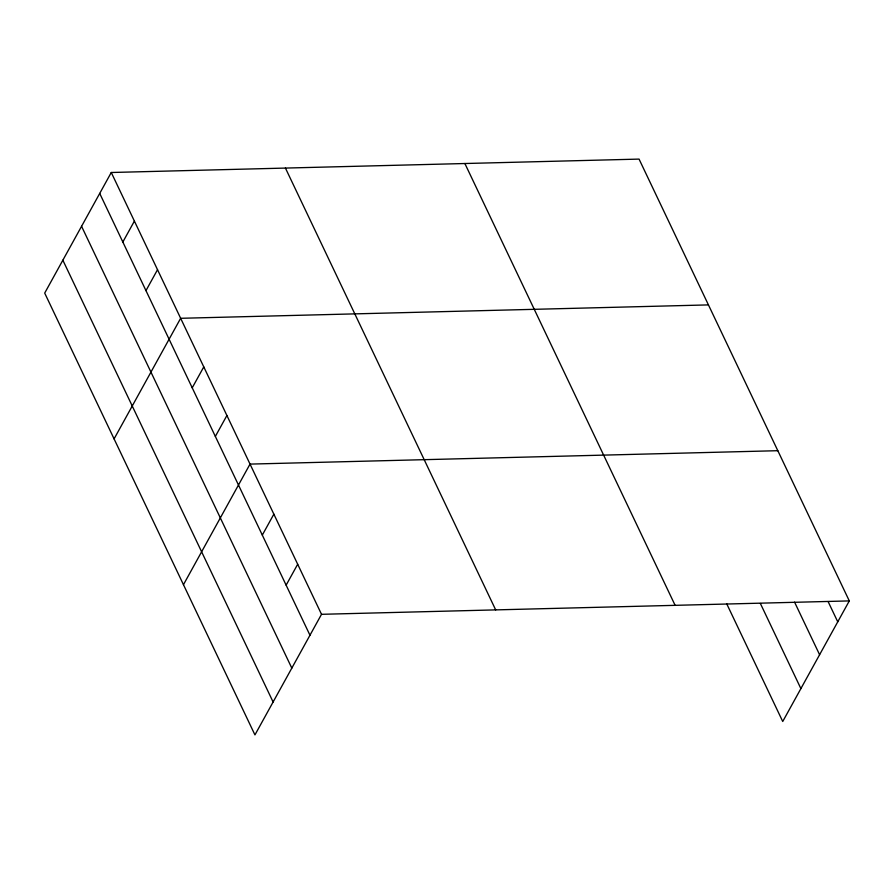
<?xml version="1.0" encoding="UTF-8"?>
<svg xmlns="http://www.w3.org/2000/svg" width="894" height="894" viewBox="0 0 894 894"><rect width="100%" height="100%" fill="white"/><g stroke="black" fill="none" stroke-linecap="round" stroke-linejoin="round"><path stroke-width="1.34" d="M111.269 172.497L44.7 293.087L254.946 734.902L321.516 614.312L111.269 172.497L639.054 159.098L849.3 600.913L782.731 721.503L726.733 603.83M122.847 242.017L134.391 221.097M145.968 290.617L157.523 269.697M114.086 438.887L180.644 318.298L708.439 304.899M192.221 387.817L203.776 366.898M215.353 436.417L226.908 415.498M183.46 584.687L250.029 464.098L777.814 450.699M262.311 535.093L273.855 514.162M286.136 585.157L297.691 564.237M321.516 614.312L849.3 600.913M828.224 601.807L837.745 621.833M794.576 602.154L819.597 654.721M760.381 603.484L800.89 688.615M464.88 163.524L675.126 605.339M285.432 168.083L495.678 609.887M99.715 193.428L309.961 635.232M81.566 226.316L291.813 668.12M62.859 260.199L273.106 702.014"/></g></svg>
